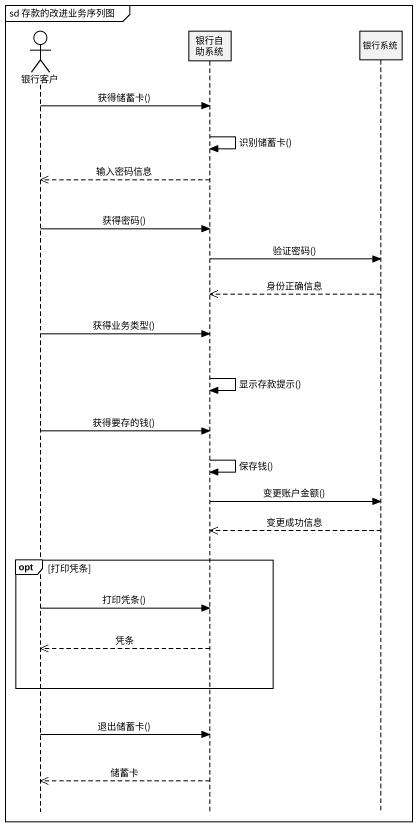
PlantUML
@startuml
mainframe sd 存款的改进业务序列图
hide footbox
actor 银行客户
participant 银行自助系统
participant 银行系统

银行客户 -> 银行自助系统 : 获得储蓄卡()
银行自助系统 -> 银行自助系统 : 识别储蓄卡()
银行自助系统 -->> 银行客户 : 输入密码信息
银行客户 -> 银行自助系统 : 获得密码()
银行自助系统 -> 银行系统 : 验证密码()
银行系统 -->> 银行自助系统 : 身份正确信息
银行客户 -> 银行自助系统 : 获得业务类型()
银行自助系统 -> 银行自助系统 : 显示存款提示()
银行客户 -> 银行自助系统 : 获得要存的钱()
银行自助系统 -> 银行自助系统 : 保存钱()
银行自助系统 -> 银行系统 : 变更账户金额()
银行系统 -->> 银行自助系统 : 变更成功信息
opt 打印凭条
  银行客户 -> 银行自助系统 : 打印凭条()
  银行自助系统 -->> 银行客户 : 凭条
end
银行客户 -> 银行自助系统 : 退出储蓄卡()
银行自助系统 -->> 银行客户 : 储蓄卡
@enduml
